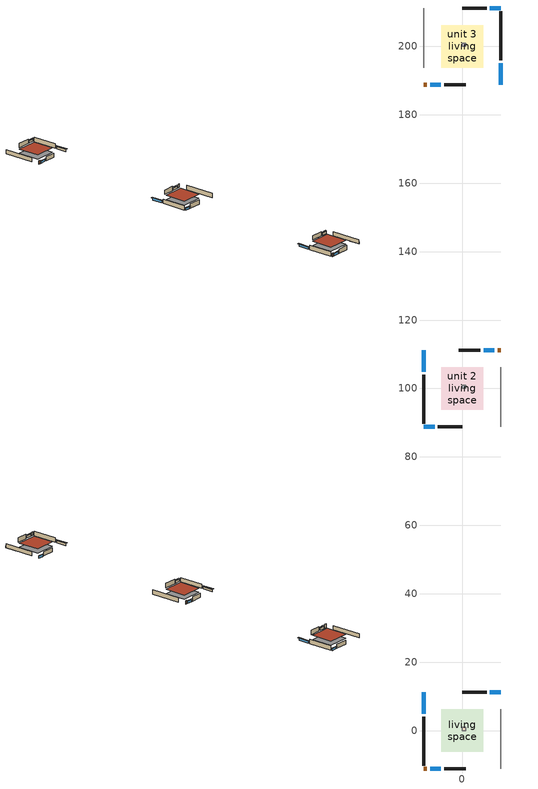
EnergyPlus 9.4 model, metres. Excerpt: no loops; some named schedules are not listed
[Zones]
central ac and furnace airloop ret air zone
 floor adiabatic (AdiabaticConst): 0,0 0,1 1,1 1,0 z0
 wall adiabatic (AdiabaticConst): 1,0 1,1 0,1 0,0 1,0 z0:1
 ceiling adiabatic (AdiabaticConst): 1,0 1,1 0,1 0,0 z1
living space
 floor foundation (Surface_1 construction): -6.19,-6.19 -6.19,6.19 6.19,6.19 6.19,-6.19 z0
 wall outside (AdiabaticWallConstruction): -11.25,11.25 -11.25,4.95 / 11.25,11.25 8.11,11.25 / -9.4,-11.25 -6.26,-11.25 z0:1.22
 wall outside (AdiabaticWallConstruction 1): -11.25,-11.25 -10.33,-11.25 z0:2.03
 wall outside (Surface_2 construction): -11.25,4.02 -11.25,-10.32 z0:2.44
 wall outside (Surface_3 construction): 7.18,11.25 -0.02,11.25 z0:2.44
 wall outside (Surface_5 construction): -5.34,-11.25 1.1,-11.25 z0:2.44
 wall adiabatic (Surface_4 construction): 11.25,-11.25 11.25,6.24 z0:2.44
 window (WindowConstruction): -11.25,11.25 -11.25,4.95 z0:1.22
 window (WindowConstruction 1): 11.25,11.25 8.11,11.25 z0:1.22
 window (WindowConstruction 2): -9.4,-11.25 -6.26,-11.25 z0:1.22
 door (Door): -11.25,-11.25 -10.33,-11.25 z0:2.03
 roof outside (Surface_6 construction): -6.19,6.19 -6.19,-6.19 6.19,-6.19 6.19,6.19 z2.44
unit 2 central ac and furnace airloop ret air zone
 floor adiabatic (unit 2 AdiabaticConst): 0,100 0,101 1,101 1,100 z0
 wall adiabatic (unit 2 AdiabaticConst): 1,100 1,101 0,101 0,100 1,100 z0:1
 ceiling adiabatic (unit 2 AdiabaticConst): 1,100 1,101 0,101 0,100 z1
unit 2 living space
 floor foundation (unit 2 Surface_1 construction): -6.19,93.81 -6.19,106.19 6.19,106.19 6.19,93.81 z0
 wall outside (unit 2 AdiabaticWallConstruction): -11.25,88.75 -8.11,88.75 / -11.25,111.25 -11.25,104.95 / 9.4,111.25 6.26,111.25 z0:1.22
 wall outside (unit 2 AdiabaticWallConstruction 1): 11.25,111.25 10.33,111.25 z0:2.03
 wall outside (unit 2 Surface_3 construction): -7.18,88.75 0.02,88.75 z0:2.44
 wall outside (unit 2 Surface_4 construction): -11.25,104.02 -11.25,89.68 z0:2.44
 wall outside (unit 2 Surface_5 construction): 5.34,111.25 -1.1,111.25 z0:2.44
 wall adiabatic (unit 2 Surface_2 construction): 11.25,88.75 11.25,106.24 z0:2.44
 window (unit 2 WindowConstruction): -11.25,88.75 -8.11,88.75 z0:1.22
 window (unit 2 WindowConstruction 1): -11.25,111.25 -11.25,104.95 z0:1.22
 window (unit 2 WindowConstruction 2): 9.4,111.25 6.26,111.25 z0:1.22
 door (unit 2 Door): 11.25,111.25 10.33,111.25 z0:2.03
 roof outside (unit 2 Surface_6 construction): -6.19,106.19 -6.19,93.81 6.19,93.81 6.19,106.19 z2.44
unit 3 central ac and furnace airloop ret air zone
 floor adiabatic (unit 3 AdiabaticConst): 0,200 0,201 1,201 1,200 z0
 wall adiabatic (unit 3 AdiabaticConst): 1,200 1,201 0,201 0,200 1,200 z0:1
 ceiling adiabatic (unit 3 AdiabaticConst): 1,200 1,201 0,201 0,200 z1
unit 3 living space
 floor foundation (unit 3 Surface_1 construction): -6.19,193.81 -6.19,206.19 6.19,206.19 6.19,193.81 z0
 wall outside (unit 3 AdiabaticWallConstruction): 11.25,211.25 8.11,211.25 / 11.25,188.75 11.25,195.05 / -9.4,188.75 -6.26,188.75 z0:1.22
 wall outside (unit 3 AdiabaticWallConstruction 1): -11.25,188.75 -10.33,188.75 z0:2.03
 wall outside (unit 3 Surface_3 construction): 7.18,211.25 -0.02,211.25 z0:2.44
 wall outside (unit 3 Surface_4 construction): 11.25,195.98 11.25,210.32 z0:2.44
 wall outside (unit 3 Surface_5 construction): -5.34,188.75 1.1,188.75 z0:2.44
 wall adiabatic (unit 3 Surface_2 construction): -11.25,211.25 -11.25,193.76 z0:2.44
 window (unit 3 WindowConstruction): 11.25,211.25 8.11,211.25 z0:1.22
 window (unit 3 WindowConstruction 1): 11.25,188.75 11.25,195.05 z0:1.22
 window (unit 3 WindowConstruction 2): -9.4,188.75 -6.26,188.75 z0:1.22
 door (unit 3 Door): -11.25,188.75 -10.33,188.75 z0:2.03
 roof outside (unit 3 Surface_6 construction): -6.19,206.19 -6.19,193.81 6.19,193.81 6.19,206.19 z2.44
shading: -11.25,-11.25 -8.11,-11.25 / -11.25,11.25 -11.25,4.95 / 9.4,11.25 6.26,11.25 / 11.25,11.25 8.11,11.25 / 11.25,-11.25 11.25,-4.95 / -9.4,-11.25 -6.26,-11.25 / -11.25,11.25 -11.25,4.95 / 11.25,11.25 8.11,11.25 / -9.4,-11.25 -6.26,-11.25 z0:1.22; -11.25,4.65 -11.25,11.55 -11.86,11.55 -11.86,4.65 z1.52; 7.8,11.25 11.55,11.25 11.55,11.86 7.8,11.86 z1.52; -5.96,-11.25 -9.71,-11.25 -9.71,-11.86 -5.96,-11.86 z1.52; -7.8,88.75 -11.55,88.75 -11.55,88.14 -7.8,88.14 z1.52; -11.25,104.65 -11.25,111.55 -11.86,111.55 -11.86,104.65 z1.52; 5.96,111.25 9.71,111.25 9.71,111.86 5.96,111.86 z1.52; 7.8,211.25 11.55,211.25 11.55,211.86 7.8,211.86 z1.52; 11.25,195.35 11.25,188.45 11.86,188.45 11.86,195.35 z1.52; -5.96,188.75 -9.71,188.75 -9.71,188.14 -5.96,188.14 z1.52
[Building]
Building 1: Terrain=Suburbs
[Site:Location]
Long Beach Daugherty Fld_CA_USA: Latitude {deg}=33.83; Longitude {deg}=-118.17; Time Zone {hr}=-8; Elevation {m}=8
[Site:GroundTemperature:Deep]
17.4819, 17.4819, 17.4819, 17.4819, 17.4819, 17.4819, 17.4819, 17.4819, 17.4819, 17.4819, 17.4819, 17.4819
[Site:GroundTemperature:Shallow]
16.0135, 15.3405, 15.2866, 15.6059, 16.8881, 18.1643, 19.2707, 19.9716, 20.0311, 19.4611, 18.3829, 17.1458
[Site:WaterMainsTemperature]
Calculation Method=Schedule; Temperature Schedule=mains temperature schedule
[Material] Roughness=Rough; Thermal Absorptance=0.9
Name | Thickness {m} | Conductivity {W/m-K} | Density {kg/m3} | Specific Heat {J/kg-K} | Solar Absorptance | Visible Absorptance
asphalt or fiberglass shingles; unit 2 asphalt or fiberglass shingles; unit 3 asphalt or fiberglass shingles | 0.009525 | 0.162714 | 1121.4 | 1465.45 | 0.85 | 0.85
Concrete 4.0 in.; unit 2 Concrete 4.0 in.; unit 3 Concrete 4.0 in. | 0.1016 | 1.803125 | 2242.8 | 837.4 | 0.7 | 0.7
DoorMaterial; unit 2 DoorMaterial; unit 3 DoorMaterial | 0.04445 | 0.0612267 | 512.64 | 1214.23 | 0.7 | 0.7
Drywall 0.5 in.; unit 2 Drywall 0.5 in.; unit 3 Drywall 0.5 in. | 0.0127 | 0.160291 | 801 | 837.4 | 0.5 | 0.1
Floor Covering; unit 2 Floor Covering; unit 3 Floor Covering | 0.0127 | 0.0450781 | 54.468 | 1339.84 | 0.9 | 0.9
furniture material living space; unit 2 furniture material living space; unit 3 furniture material living space | 0.06096 | 0.115458 | 640.8 | 1214.23 | 0.6 | 0.1
RoofStudAndCavity; unit 2 RoofStudAndCavity; unit 3 RoofStudAndCavity | 0.0889 | 0.502087 | 50.32683 | 1063.81 | 0.7 | 0.7
unit 2 WallRigidIns; unit 3 WallRigidIns; WallRigidIns | 0.512978 | 0.029427 | 32.04 | 1214.23 | 0.7 | 0.7
unit 2 WallSheathing; unit 3 WallSheathing; WallSheathing | 0.0127 | 0.115458 | 512.64 | 1214.23 | 0.7 | 0.7
unit 2 WallStudAndCavity; unit 3 WallStudAndCavity; WallStudAndCavity 1 | 0.1397 | 0.393673 | 139.0536 | 1170.24 | 0.7 | 0.7
unit 2 WallStudAndCavity 1; unit 3 WallStudAndCavity 1; WallStudAndCavity | 0.1397 | 0.0823012 | 139.0536 | 1170.24 | 0.7 | 0.7
unit 2 WallStudAndCavity 2; unit 3 WallStudAndCavity 2; WallStudAndCavity 2 | 0.0889 | 0.380278 | 52.3479 | 1209.89 | 0.7 | 0.7
unit 2 WallStudAndCavity 3; unit 3 WallStudAndCavity 3; WallStudAndCavity 3 | 0.0889 | 0.391764 | 83.0341 | 1211.67 | 0.7 | 0.7
unit 2 wood siding; unit 3 wood siding; wood siding | 0.0254 | 0.102417 | 544.68 | 1172.36 | 0.7 | 0.7
unit 2 wood siding 1; unit 3 wood siding 1; wood siding 1 | 0.0254 | 0.102417 | 544.68 | 1172.36 | 0.75 | 0.75
[Material:NoMass] Roughness=Rough; Thermal Resistance {m2-K/W}=176.1; Thermal Absorptance=0.9; Solar Absorptance=0.7; Visible Absorptance=0.7
Adiabatic; unit 2 Adiabatic; unit 3 Adiabatic
[WindowMaterial:SimpleGlazingSystem] U-Factor {W/m2-K}=2.10086; Solar Heat Gain Coefficient=0.3
unit 2 WindowMaterial; unit 3 WindowMaterial; WindowMaterial
[Construction]
AdiabaticConst: Adiabatic
AdiabaticWallConstruction; AdiabaticWallConstruction 1: wood siding 1, WallRigidIns, WallStudAndCavity 2, Drywall 0.5 in.
Door: DoorMaterial
furniture construction living space: furniture material living space
PartitionWallConstruction: Drywall 0.5 in., WallStudAndCavity 3, Drywall 0.5 in.
Surface_1 construction: Concrete 4.0 in., Floor Covering
Surface_2 construction; Surface_3 construction; Surface_5 construction: wood siding, WallSheathing, WallStudAndCavity, Drywall 0.5 in.
Surface_4 construction: WallSheathing, WallStudAndCavity 1
Surface_6 construction: asphalt or fiberglass shingles, RoofStudAndCavity
unit 2 AdiabaticConst: unit 2 Adiabatic
unit 2 AdiabaticWallConstruction; unit 2 AdiabaticWallConstruction 1: unit 2 wood siding 1, unit 2 WallRigidIns, unit 2 WallStudAndCavity 2, unit 2 Drywall 0.5 in.
unit 2 Door: unit 2 DoorMaterial
unit 2 furniture construction living space: unit 2 furniture material living space
unit 2 PartitionWallConstruction: unit 2 Drywall 0.5 in., unit 2 WallStudAndCavity 3, unit 2 Drywall 0.5 in.
unit 2 Surface_1 construction: unit 2 Concrete 4.0 in., unit 2 Floor Covering
unit 2 Surface_2 construction: unit 2 WallSheathing, unit 2 WallStudAndCavity
unit 2 Surface_3 construction; unit 2 Surface_4 construction; unit 2 Surface_5 construction: unit 2 wood siding, unit 2 WallSheathing, unit 2 WallStudAndCavity 1, unit 2 Drywall 0.5 in.
unit 2 Surface_6 construction: unit 2 asphalt or fiberglass shingles, unit 2 RoofStudAndCavity
unit 2 WindowConstruction; unit 2 WindowConstruction 1; unit 2 WindowConstruction 2: unit 2 WindowMaterial
unit 3 AdiabaticConst: unit 3 Adiabatic
unit 3 AdiabaticWallConstruction; unit 3 AdiabaticWallConstruction 1: unit 3 wood siding 1, unit 3 WallRigidIns, unit 3 WallStudAndCavity 2, unit 3 Drywall 0.5 in.
unit 3 Door: unit 3 DoorMaterial
unit 3 furniture construction living space: unit 3 furniture material living space
unit 3 PartitionWallConstruction: unit 3 Drywall 0.5 in., unit 3 WallStudAndCavity 3, unit 3 Drywall 0.5 in.
unit 3 Surface_1 construction: unit 3 Concrete 4.0 in., unit 3 Floor Covering
unit 3 Surface_2 construction: unit 3 WallSheathing, unit 3 WallStudAndCavity
unit 3 Surface_3 construction; unit 3 Surface_4 construction; unit 3 Surface_5 construction: unit 3 wood siding, unit 3 WallSheathing, unit 3 WallStudAndCavity 1, unit 3 Drywall 0.5 in.
unit 3 Surface_6 construction: unit 3 asphalt or fiberglass shingles, unit 3 RoofStudAndCavity
unit 3 WindowConstruction; unit 3 WindowConstruction 1; unit 3 WindowConstruction 2: unit 3 WindowMaterial
WindowConstruction; WindowConstruction 1; WindowConstruction 2: WindowMaterial
[Zone] Multiplier=1
Name | Volume {m3} | Part of Total Floor Area
central ac and furnace airloop ret air zone; unit 2 central ac and furnace airloop ret air zone; unit 3 central ac and furnace airloop ret air zone | 1 | No
living space; unit 2 living space; unit 3 living space | 373.556 | Yes
[OtherEquipment] Design Level Calculation Method=EquipmentLevel
Name | Fuel Type | Zone or ZoneList | Schedule | Design Level {W} | Fraction Latent | Fraction Radiant | Fraction Lost
central_ac_and_furnace_airloop_0_RetCondToRP equip; central_ac_and_furnace_airloop_0_RetSensLkToRP equip | None | central ac and furnace airloop ret air zone | Always On Discrete | 0 | 0 | 0 | 0
central_ac_and_furnace_airloop_0_RetLatLkToRP equip | None | central ac and furnace airloop ret air zone | Always On Discrete | 0 | 1 | 0 | 0
central_ac_and_furnace_airloop_0_RetCondToDZ equip; central_ac_and_furnace_airloop_0_SupCondToDZ equip; central_ac_and_furnace_airloop_0_SupLatLkToDZ equip; central_ac_and_furnace_airloop_0_SupSensLkToDZ equip | None | living space | Always On Discrete | 0 | 0 | 0 | 1
central_ac_and_furnace_airloop_0_SupCondToLv equip; central_ac_and_furnace_airloop_0_SupSensLkToLv equip; mech vent house fan sensible load equip | None | living space | Always On Discrete | 0 | 0 | 0 | 0
central_ac_and_furnace_airloop_0_SupLatLkToLv equip; mech vent house fan latent load equip | None | living space | Always On Discrete | 0 | 1 | 0 | 0
clothes dryer 1 | NaturalGas | living space | clothes_dryer | 14975.5 | 0.0164787 | 0.0801128 | 0.85
cooking range 1 | NaturalGas | living space | cooking_range | 28540.9 | 0.161847 | 0.382892 | 0.2
water heater EC adjustment | NaturalGas | living space | Always On Discrete | 0.01 | 0 | 0 | 1
water latent | None | living space | fixtures | 2724.06 | 1 | 0 | 0
water sensible | None | living space | fixtures | -2684.68 | 0 | 0.6 | 0
unit 2 central_ac_and_furnace_airloop_0_RetCondToRP equip; unit 2 central_ac_and_furnace_airloop_0_RetSensLkToRP equip | None | unit 2 central ac and furnace airloop ret air zone | unit 2 Always On Discrete | 0 | 0 | 0 | 0
unit 2 central_ac_and_furnace_airloop_0_RetLatLkToRP equip | None | unit 2 central ac and furnace airloop ret air zone | unit 2 Always On Discrete | 0 | 1 | 0 | 0
unit 2 central_ac_and_furnace_airloop_0_RetCondToDZ equip; unit 2 central_ac_and_furnace_airloop_0_SupCondToDZ equip; unit 2 central_ac_and_furnace_airloop_0_SupLatLkToDZ equip; unit 2 central_ac_and_furnace_airloop_0_SupSensLkToDZ equip | None | unit 2 living space | unit 2 Always On Discrete | 0 | 0 | 0 | 1
unit 2 central_ac_and_furnace_airloop_0_SupCondToLv equip; unit 2 central_ac_and_furnace_airloop_0_SupSensLkToLv equip; unit 2 mech vent house fan sensible load equip | None | unit 2 living space | unit 2 Always On Discrete | 0 | 0 | 0 | 0
unit 2 central_ac_and_furnace_airloop_0_SupLatLkToLv equip; unit 2 mech vent house fan latent load equip | None | unit 2 living space | unit 2 Always On Discrete | 0 | 1 | 0 | 0
unit 2 clothes dryer 1 | NaturalGas | unit 2 living space | unit 2 clothes_dryer | 14975.5 | 0.0164787 | 0.0801128 | 0.85
unit 2 cooking range 1 | NaturalGas | unit 2 living space | unit 2 cooking_range | 28540.9 | 0.161847 | 0.382892 | 0.2
unit 2 water heater EC adjustment | NaturalGas | unit 2 living space | unit 2 Always On Discrete | 0.01 | 0 | 0 | 1
unit 2 water latent | None | unit 2 living space | unit 2 fixtures | 2724.06 | 1 | 0 | 0
unit 2 water sensible | None | unit 2 living space | unit 2 fixtures | -2684.68 | 0 | 0.6 | 0
unit 3 central_ac_and_furnace_airloop_0_RetCondToRP equip; unit 3 central_ac_and_furnace_airloop_0_RetSensLkToRP equip | None | unit 3 central ac and furnace airloop ret air zone | unit 3 Always On Discrete | 0 | 0 | 0 | 0
unit 3 central_ac_and_furnace_airloop_0_RetLatLkToRP equip | None | unit 3 central ac and furnace airloop ret air zone | unit 3 Always On Discrete | 0 | 1 | 0 | 0
unit 3 central_ac_and_furnace_airloop_0_RetCondToDZ equip; unit 3 central_ac_and_furnace_airloop_0_SupCondToDZ equip; unit 3 central_ac_and_furnace_airloop_0_SupLatLkToDZ equip; unit 3 central_ac_and_furnace_airloop_0_SupSensLkToDZ equip | None | unit 3 living space | unit 3 Always On Discrete | 0 | 0 | 0 | 1
unit 3 central_ac_and_furnace_airloop_0_SupCondToLv equip; unit 3 central_ac_and_furnace_airloop_0_SupSensLkToLv equip; unit 3 mech vent house fan sensible load equip | None | unit 3 living space | unit 3 Always On Discrete | 0 | 0 | 0 | 0
unit 3 central_ac_and_furnace_airloop_0_SupLatLkToLv equip; unit 3 mech vent house fan latent load equip | None | unit 3 living space | unit 3 Always On Discrete | 0 | 1 | 0 | 0
unit 3 clothes dryer 1 | NaturalGas | unit 3 living space | unit 3 clothes_dryer | 14975.5 | 0.0164787 | 0.0801128 | 0.85
unit 3 cooking range 1 | NaturalGas | unit 3 living space | unit 3 cooking_range | 28540.9 | 0.161847 | 0.382892 | 0.2
unit 3 water heater EC adjustment | NaturalGas | unit 3 living space | unit 3 Always On Discrete | 0.01 | 0 | 0 | 1
unit 3 water latent | None | unit 3 living space | unit 3 fixtures | 2724.06 | 1 | 0 | 0
unit 3 water sensible | None | unit 3 living space | unit 3 fixtures | -2684.68 | 0 | 0.6 | 0
[SurfaceProperty:ExposedFoundationPerimeter] Exposed Perimeter Calculation Method=TotalExposedPerimeter; Total Exposed Perimeter {m}=35.052
Surface_1; unit 2 Surface_1; unit 3 Surface_1
[InternalMass] Surface Area {m2}=153.197
Name | Construction | Zone or ZoneList
furniture mass living space living | furniture construction living space | living space
living space Living Partition | PartitionWallConstruction | living space
unit 2 furniture mass living space living | unit 2 furniture construction living space | unit 2 living space
unit 2 living space Living Partition | unit 2 PartitionWallConstruction | unit 2 living space
unit 3 furniture mass living space living | unit 3 furniture construction living space | unit 3 living space
unit 3 living space Living Partition | unit 3 PartitionWallConstruction | unit 3 living space
[People] Number of People Calculation Method=People; Number of People=2; Fraction Radiant=0.314171; Sensible Heat Fraction=0.56303; Carbon Dioxide Generation Rate {m3/s-W}=0; Enable ASHRAE 55 Comfort Warnings=No; Mean Radiant Temperature Calculation Type=ZoneAveraged
Name | Zone or ZoneList | Number of People Schedule | Activity Level Schedule
occupants | living space | occupants | occupants activity schedule
unit 2 occupants | unit 2 living space | unit 2 occupants | unit 2 occupants activity schedule
unit 3 occupants | unit 3 living space | unit 3 occupants | unit 3 occupants activity schedule
[Lights] Design Level Calculation Method=LightingLevel; Lighting Level {W}=471.752; Return Air Fraction=0; Fraction Radiant=0.6; Fraction Visible=0.2; Fraction Replaceable=1
Name | Zone or ZoneList | Schedule
interior lighting | living space | lighting_interior
unit 2 interior lighting | unit 2 living space | unit 2 lighting_interior
unit 3 interior lighting | unit 3 living space | unit 3 lighting_interior
[ElectricEquipment] Design Level Calculation Method=EquipmentLevel
Name | Zone or ZoneList | Schedule | Design Level {W} | Fraction Latent | Fraction Radiant | Fraction Lost
ceiling fan | living space | ceiling_fan | 77.6529 | 0 | 0.558 | 0
clothes dryer | living space | clothes_dryer | 1127.24 | 0.0164787 | 0.0801128 | 0.85
clothes washer | living space | clothes_washer_power | 20064.6 | 0.03 | 0.162 | 0.7
cooking range | living space | cooking_range | 973.856 | 0.161847 | 0.382892 | 0.2
dishwasher | living space | dishwasher_power | 8445.34 | 0.3 | 0.18 | 0.4
freezer | living space | freezer | 47.9245 | 0 | 0.6 | 0
fridge | living space | refrigerator | 100.854 | 0 | 0.6 | 0
fridge 1 | living space | refrigerator | 36.5054 | 0 | 0.6 | 0
mech vent bath fan 0 | living space | mech vent bath fan 0 schedule | 15 | 0 | 0 | 1
mech vent house fan; whole house fan | living space | Always On Discrete | 0 | 0 | 0 | 1
mech vent house fan cfis | living space | Always On Discrete | 0 | 0 | 0 | 0
mech vent range fan 0 | living space | mech vent range fan 0 schedule | 30 | 0 | 0 | 1
misc plug loads | living space | plug_loads_other | 318.059 | 0.045 | 0.513 | 0.1
misc tv | living space | plug_loads_tv | 240.621 | 0 | 0.6 | 0
unit 2 ceiling fan | unit 2 living space | unit 2 ceiling_fan | 77.6529 | 0 | 0.558 | 0
unit 2 clothes dryer | unit 2 living space | unit 2 clothes_dryer | 1127.24 | 0.0164787 | 0.0801128 | 0.85
unit 2 clothes washer | unit 2 living space | unit 2 clothes_washer_power | 20064.6 | 0.03 | 0.162 | 0.7
unit 2 cooking range | unit 2 living space | unit 2 cooking_range | 973.856 | 0.161847 | 0.382892 | 0.2
unit 2 dishwasher | unit 2 living space | unit 2 dishwasher_power | 8445.34 | 0.3 | 0.18 | 0.4
unit 2 freezer | unit 2 living space | unit 2 freezer | 47.9245 | 0 | 0.6 | 0
unit 2 fridge | unit 2 living space | unit 2 refrigerator | 100.854 | 0 | 0.6 | 0
unit 2 fridge 1 | unit 2 living space | unit 2 refrigerator | 36.5054 | 0 | 0.6 | 0
unit 2 mech vent bath fan 0 | unit 2 living space | unit 2 mech vent bath fan 0 schedule | 15 | 0 | 0 | 1
unit 2 mech vent house fan; unit 2 whole house fan | unit 2 living space | unit 2 Always On Discrete | 0 | 0 | 0 | 1
unit 2 mech vent house fan cfis | unit 2 living space | unit 2 Always On Discrete | 0 | 0 | 0 | 0
unit 2 mech vent range fan 0 | unit 2 living space | unit 2 mech vent range fan 0 schedule | 30 | 0 | 0 | 1
unit 2 misc plug loads | unit 2 living space | unit 2 plug_loads_other | 318.059 | 0.045 | 0.513 | 0.1
unit 2 misc tv | unit 2 living space | unit 2 plug_loads_tv | 240.621 | 0 | 0.6 | 0
unit 3 ceiling fan | unit 3 living space | unit 3 ceiling_fan | 77.6529 | 0 | 0.558 | 0
unit 3 clothes dryer | unit 3 living space | unit 3 clothes_dryer | 1127.24 | 0.0164787 | 0.0801128 | 0.85
unit 3 clothes washer | unit 3 living space | unit 3 clothes_washer_power | 20064.6 | 0.03 | 0.162 | 0.7
unit 3 cooking range | unit 3 living space | unit 3 cooking_range | 973.856 | 0.161847 | 0.382892 | 0.2
unit 3 dishwasher | unit 3 living space | unit 3 dishwasher_power | 8445.34 | 0.3 | 0.18 | 0.4
unit 3 freezer | unit 3 living space | unit 3 freezer | 47.9245 | 0 | 0.6 | 0
unit 3 fridge | unit 3 living space | unit 3 refrigerator | 100.854 | 0 | 0.6 | 0
unit 3 fridge 1 | unit 3 living space | unit 3 refrigerator | 36.5054 | 0 | 0.6 | 0
unit 3 mech vent bath fan 0 | unit 3 living space | unit 3 mech vent bath fan 0 schedule | 15 | 0 | 0 | 1
unit 3 mech vent house fan; unit 3 whole house fan | unit 3 living space | unit 3 Always On Discrete | 0 | 0 | 0 | 1
unit 3 mech vent house fan cfis | unit 3 living space | unit 3 Always On Discrete | 0 | 0 | 0 | 0
unit 3 mech vent range fan 0 | unit 3 living space | unit 3 mech vent range fan 0 schedule | 30 | 0 | 0 | 1
unit 3 misc plug loads | unit 3 living space | unit 3 plug_loads_other | 318.059 | 0.045 | 0.513 | 0.1
unit 3 misc tv | unit 3 living space | unit 3 plug_loads_tv | 240.621 | 0 | 0.6 | 0
[ZoneInfiltration:DesignFlowRate] Design Flow Rate Calculation Method=Flow/Zone; Design Flow Rate {m3/s}=0
Name | Zone or ZoneList | Schedule
infil flow; natural vent flow; whole house fan flow | living space | Always On Discrete
unit 2 infil flow; unit 2 natural vent flow; unit 2 whole house fan flow | unit 2 living space | unit 2 Always On Discrete
unit 3 infil flow; unit 3 natural vent flow; unit 3 whole house fan flow | unit 3 living space | unit 3 Always On Discrete
[AvailabilityManager:Scheduled]
Name | Schedule
central ac and furnace airloop Availability Manager | Always On Discrete
unit 2 central ac and furnace airloop Availability Manager | unit 2 Always On Discrete
unit 3 central ac and furnace airloop Availability Manager | unit 3 Always On Discrete
[AirLoopHVAC:ReturnPlenum]
Name | Zone
Air Loop HVAC Return Plenum 1 | central ac and furnace airloop ret air zone
unit 2 Air Loop HVAC Return Plenum 1 | unit 2 central ac and furnace airloop ret air zone
unit 3 Air Loop HVAC Return Plenum 1 | unit 3 central ac and furnace airloop ret air zone
[WaterUse:Equipment] Peak Flow Rate {m3/s}=0.000346046
Name | Flow Rate Fraction Schedule | Target Temperature Schedule
dishwasher | dishwasher | WH Setpoint Temp
unit 2 dishwasher | unit 2 dishwasher | unit 2 WH Setpoint Temp
unit 3 dishwasher | unit 3 dishwasher | unit 3 WH Setpoint Temp
[Foundation:Kiva] Wall Height Above Grade {m}=0.1016; Wall Depth Below Slab {m}=0.2032
Foundation Kiva 1; unit 2 Foundation Kiva 1; unit 3 Foundation Kiva 1
[Foundation:Kiva:Settings]
Soil Conductivity {W/m-K}=1.731; Soil Density {kg/m3}=1842.3; Soil Specific Heat {J/kg-K}=418.7; Ground Solar Absorptivity=0.9; Ground Thermal Absorptivity=0.9; Ground Surface Roughness {m}=0.03; Far-Field Width {m}=40; Deep-Ground Boundary Condition=ZeroFlux; Deep-Ground Depth {m}=40; Minimum Cell Dimension {m}=0.2; Maximum Cell Growth Coefficient=3; Simulation Timestep=Hourly
[Exterior:Lights] Design Level {W}=18.5889
Name | Schedule
exterior lighting | lighting_exterior
unit 2 exterior lighting | unit 2 lighting_exterior
unit 3 exterior lighting | unit 3 lighting_exterior
[EnergyManagementSystem:GlobalVariable]
central_ac_and_furnace_airloop_0_DZ_T
central_ac_and_furnace_airloop_0_DZ_W
central_ac_and_furnace_airloop_0_RetCondToDZ
central_ac_and_furnace_airloop_0_RetCondToRP
central_ac_and_furnace_airloop_0_RetLatLkToRP
central_ac_and_furnace_airloop_0_RetSensLkToRP
central_ac_and_furnace_airloop_0_SupCondToDZ
central_ac_and_furnace_airloop_0_SupCondToLv
central_ac_and_furnace_airloop_0_SupLatLkToDZ
central_ac_and_furnace_airloop_0_SupLatLkToLv
central_ac_and_furnace_airloop_0_SupSensLkToDZ
central_ac_and_furnace_airloop_0_SupSensLkToLv
central_ac_and_furnace_airloop_AH_MFR
central_ac_and_furnace_airloop_AH_Tout
central_ac_and_furnace_airloop_AH_VFR
central_ac_and_furnace_airloop_AH_Wout
central_ac_and_furnace_airloop_Fan_RTF
central_ac_and_furnace_airloop_RA_T
